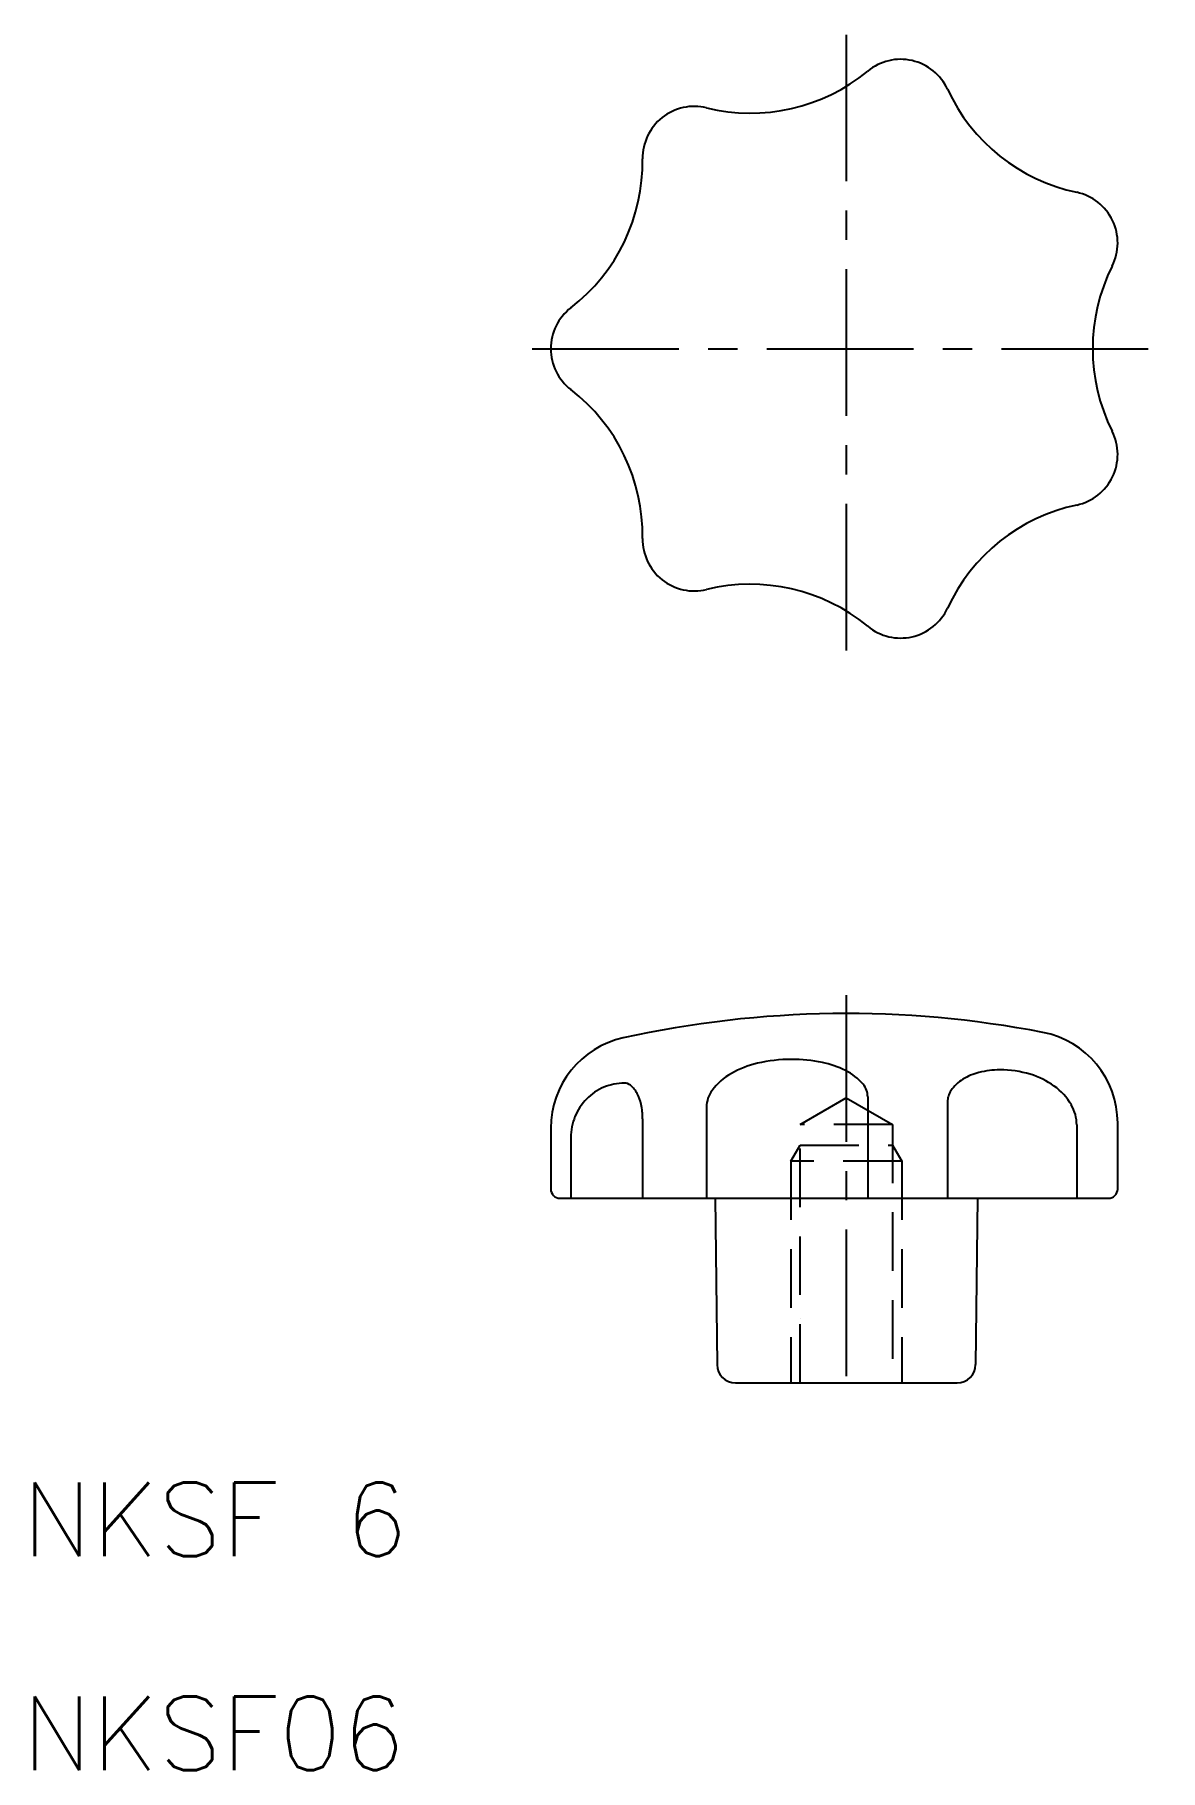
# Model space of a CAD drawing. Extents: x 68.9 to 129.9, y 108.5 to 202.5.
import ezdxf
from ezdxf.enums import TextEntityAlignment as Align

# ---------------------------------------------------------------- set-up
doc = ezdxf.new("R2010")
doc.units = 0
doc.header["$LTSCALE"] = 0.25
doc.linetypes.add('CENTER', pattern=[50.8, 31.75, -6.35, 6.35, -6.35])
doc.linetypes.add('DASHED', pattern=[19.05, 12.7, -6.35])
doc.layers.get('0').update_dxf_attribs({"linetype": 'CONTINUOUS'})
doc.layers.add('CENTER', color=1, linetype='CENTER')
doc.styles.get("Standard").update_dxf_attribs({"font": 'txt.shx'})

msp = doc.modelspace()

# ---------------------------------------------------------------- linework, layer by layer
at = {"color": 3, "linetype": 'DASHED'}
for p, q in [((110.376728, 143.4998), (112.876728, 144.9432)), ((112.876728, 144.9432), (115.376728, 143.4998)), ((115.376728, 143.4998), (110.376728, 143.4998)), ((110.376728, 129.4998), (110.376728, 143.4998)), ((115.376728, 143.4998), (115.376728, 129.4998)), ((109.876728, 141.4998), (110.376728, 142.3659)), ((110.376728, 142.3659), (115.376728, 142.3659)), ((115.376728, 142.3659), (115.876728, 141.4998)), ((115.876728, 141.4998), (109.876728, 141.4998)), ((109.876728, 141.4998), (109.876728, 129.4998)), ((115.876728, 141.4998), (115.876728, 129.4998))]:
    msp.add_line(p, q, dxfattribs=at)
at = {"color": 7, "linetype": 'CONTINUOUS'}
for p, q in [((114.035728, 144.9868), (114.035728, 139.4998)), ((101.846728, 143.8048), (101.846728, 139.4998)), ((105.310728, 144.441), (105.310728, 139.4998)), ((118.354728, 144.7076), (118.354728, 139.4998)), ((96.876728, 143.2994), (96.876728, 139.9998)), ((125.351728, 143.4662), (125.351728, 139.4998)), ((127.569728, 139.9998), (127.569728, 143.5703)), ((97.964728, 142.7935), (97.964728, 139.4998)), ((97.376728, 139.4998), (127.069728, 139.4998)), ((105.776728, 139.4998), (105.876728, 130.4898)), ((119.976728, 139.4998), (119.876728, 130.4898)), ((106.876728, 129.4998), (118.876728, 129.4998))]:
    msp.add_line(p, q, dxfattribs=at)
for p, q in [((110.376728, 136.4998), (110.376828, 136.4998)), ((110.376728, 132.9998), (110.376728, 132.9999))]:
    msp.add_line(p, q)
for centre, radius, start, end in [((115.814728, 198.3692), 2.8, 24.848721, 129.43701), ((107.683728, 208.2552), 10, 256.276974, 309.436973), ((127.428728, 203.7482), 10, 204.849028, 258.007994), ((104.646728, 195.8212), 2.8, 76.277413, 180.865014), ((91.848328, 195.6272), 10, 307.70601, 0.865395), ((124.769728, 191.2282), 2.80001, 333.420012, 78.008318), ((136.216728, 185.5002), 9.99999, 153.419992, 206.57999), ((99.676728, 185.5002), 2.8, 127.70599, 232.293992), ((91.848328, 175.3742), 10, 359.134988, 52.293973), ((124.769728, 179.7732), 2.8, 281.992008, 26.579684), ((127.428728, 167.2527), 10, 101.991988, 155.151012), ((104.646728, 175.1802), 2.8, 179.135025, 283.723028), ((107.683728, 162.7458), 10, 50.563124, 103.723008), ((115.814728, 172.6312), 2.8, 230.562972, 335.150975), ((112.876728, 93.4998), 56, 79.043997, 102.456026), ((122.569728, 143.5703), 5, 0, 79.043997), ((101.876728, 143.2994), 5, 102.456026, 180.00002), ((109.265728, 141.6089), 5.33506, 103.068977, 119.267009), ((109.908728, 138.8406), 8.17699, 89.999981, 103.068977), ((100.857728, 142.8873), 2.84763, 89.999981, 112.834011), ((100.857728, 145.1989), 0.535995, 51.053691, 89.999981), ((108.288728, 143.3527), 3.33603, 119.267983, 143.532001), ((111.518728, 143.764), 2.96325, 40.090315, 63.799882), ((112.970728, 144.9868), 1.06444, 0, 40.090201), ((120.286728, 144.1478), 2.10305, 121.544001, 145.98999), ((120.834728, 143.2553), 3.15026, 104.266, 121.544001), ((121.194728, 141.841), 4.60954, 89.999981, 104.266), ((121.194728, 140.6794), 5.77122, 73.43961, 89.999981), ((121.601728, 142.0491), 4.34224, 54.325795, 73.439725), ((100.906728, 142.8124), 2.93885, 135.470026, 157.829991), ((100.877728, 142.8417), 2.89709, 112.834011, 135.470026), ((100.322728, 144.5369), 1.38716, 27.135281, 51.054206), ((99.461728, 144.0955), 2.355, 11.985188, 27.134995), ((106.815728, 144.441), 1.50504, 143.532001, 180.00002), ((119.456728, 144.7076), 1.10211, 145.98999, 180.00002), ((122.224728, 142.9167), 3.27419, 29.984314, 54.32591), ((100.953728, 142.7935), 2.98898, 157.829991, 180.00002), ((98.092728, 143.8048), 3.75478, 0, 11.985188), ((123.176728, 143.4662), 2.17468, 0, 29.984486), ((97.376728, 139.9998), 0.5, 180.00002, 270.000001), ((127.069728, 139.9998), 0.5, 270.000001, 0), ((106.876728, 130.4998), 0.999997, 180.572978, 270.000001), ((118.876728, 130.4998), 1, 270.000001, 359.427025)]:
    msp.add_arc(centre, radius, start, end, dxfattribs=at)
for centre, radius, start, end in [((109.908728, 138.6542), 8.36334, 78.479805, 89.999981), ((110.547728, 141.7917), 5.1614, 63.799882, 78.479805)]:
    msp.add_arc(centre, radius, start, end)
at = {"layer": 'CENTER', "color": 1, "linetype": 'CENTER'}
for p, q in [((112.876728, 202.5002), (112.876728, 168.5002)), ((95.876728, 185.5002), (129.876728, 185.5002)), ((112.876728, 150.4998), (112.876728, 128.4998))]:
    msp.add_line(p, q, dxfattribs=at)

# ---------------------------------------------------------------- texts
at = {"color": 7, "linetype": 'CONTINUOUS'}
for s, p in [('NKSF 6', (68.247838, 122.112793)), ('NKSF06', (68.247838, 110.526533))]:
    msp.add_text(s, height=4, dxfattribs=at).set_placement(p, align=Align.MIDDLE_LEFT)

doc.saveas('drawing.dxf')
